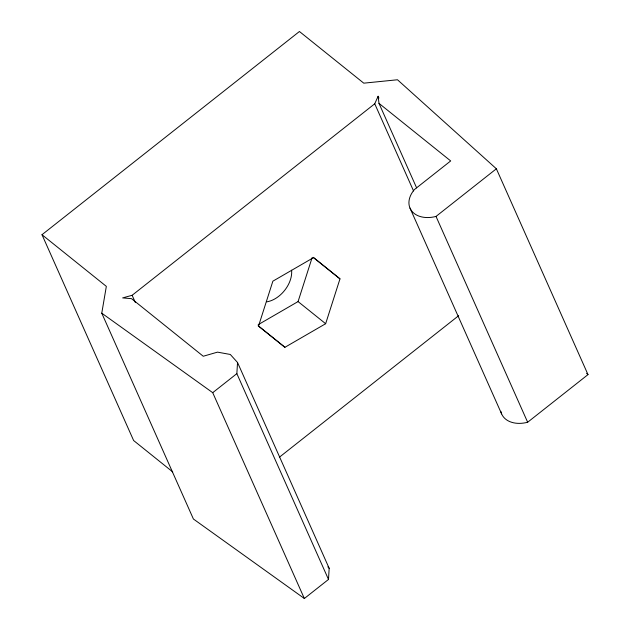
<?xml version="1.0" encoding="UTF-8"?>
<svg xmlns="http://www.w3.org/2000/svg" width="630" height="630" viewBox="0 0 630 630"><rect width="100%" height="100%" fill="white"/><g stroke="black" fill="none" stroke-linecap="round" stroke-linejoin="round"><path stroke-width="0.94" d="M500.826 411.319A26.247 18.467 -24 0 0 527.656 422.242L588.003 374.606L496.369 168.785L397.491 79.766L363.77 83.168L299.431 31.5L41.997 234.707L106.336 286.374L101.769 313.189L193.41 519.01L304.353 598.5L328.498 579.442L236.856 373.629L237.534 362.494L230.304 354.469L217.507 352.139L203.246 356.249L131.56 298.667L122.645 297.903L132.135 295.289L374.74 103.785L378.11 96.256L378.913 98.052M328.498 579.442L329.175 568.315L237.534 362.494M258.198 324.67L298.069 301.573L312.11 257.654M325.647 323.718L339.98 278.862L313.59 257.591L272.869 281.177L258.536 326.033L284.918 347.303L325.647 323.718L298.069 301.573M101.769 313.189L212.72 392.679L236.856 373.629M378.11 96.256L378.992 103.359L450.686 160.934L414.477 189.512A26.247 18.467 -24 0 0 411.831 211.152A26.247 18.467 -24 0 0 436.015 216.421L496.369 168.785M279.397 457.199L458.656 315.701M313.173 257.331L339.98 278.862M258.111 325.773L284.918 347.303M172.699 471.894L133.631 440.527L41.997 234.707M586.546 373.299L588.003 374.606M327.86 566.85L329.175 568.315M436.015 216.421L527.656 422.242M378.992 103.359L416.611 187.842M374.74 103.785L413.556 190.969M409.988 208.073L501.622 413.894M212.72 392.679L304.353 598.5M132.135 295.289L135.332 302.479M291.595 270.207A24.562 16.419 -51.2 0 1 266.734 301.841"/></g></svg>
